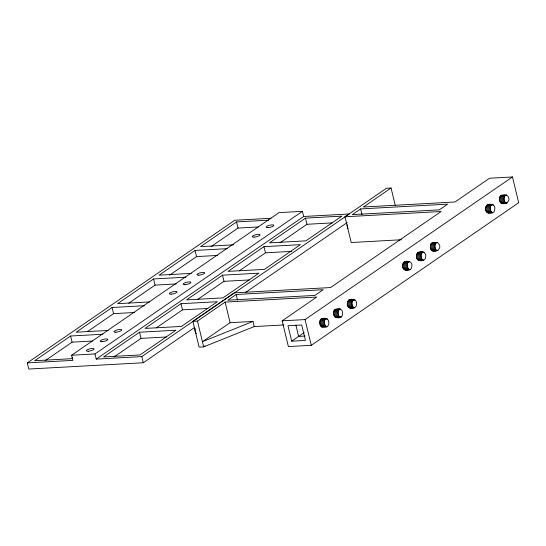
<?xml version="1.0" encoding="UTF-8"?>
<svg xmlns="http://www.w3.org/2000/svg" width="546" height="546" viewBox="0 0 546 546"><rect width="100%" height="100%" fill="white"/><g stroke="black" fill="none" stroke-linecap="round" stroke-linejoin="round"><path stroke-width="0.82" d="M319.724 322.242C319.267 317.847 326.754 316.81 328.33 320.311C330.125 325.177 327.395 328.549 321.765 326.999L320.229 325.32L319.724 322.242L324.31 321.997L324.727 320.058L326.208 318.591M333.558 312.735C333.094 308.34 340.581 307.302 342.158 310.804C343.953 315.67 341.223 319.041 335.592 317.492L334.056 315.806L333.558 312.735L338.138 312.489L338.554 310.551L340.035 309.084M347.386 303.228C347.133 297.352 358.142 298.266 356.49 304.368C356.743 310.244 345.727 309.329 347.386 303.228L351.965 302.975L352.382 301.044L353.863 299.577M402.695 265.199C402.45 259.323 413.458 260.237 411.807 266.339C412.053 272.215 401.044 271.301 402.695 265.199L407.275 264.947L407.691 263.008L409.172 261.541M416.523 255.692C416.277 249.815 427.286 250.73 425.634 256.832C425.88 262.701 414.871 261.793 416.523 255.692L421.103 255.439L421.526 253.501L423.007 252.034M430.35 246.185C430.084 242.178 434.52 242.206 437.428 242.567C445.775 249.194 429.77 256.388 430.35 246.185L434.937 245.932L435.756 243.263L437.428 242.567M485.667 208.149C485.414 202.279 496.43 203.187 494.772 209.289C495.024 215.165 484.015 214.25 485.667 208.149L490.247 207.896L490.663 205.965L492.144 204.497M499.494 198.642C499.221 194.642 503.658 194.663 506.565 195.031C514.919 201.658 498.907 208.845 499.494 198.642L504.074 198.389L504.9 195.727L506.565 195.031M337.257 316.796L336.752 317.294L341.332 317.042M405.323 269.99L406.401 269.253M503.2 202.696L502.695 203.201L507.275 202.948M194.451 327.58L143.298 362.749L28.788 369.041L27.3 362.885L234.725 220.263L271.014 218.27M102.778 334.241L70.598 336.008L34.644 360.729L71.062 358.729L72.441 357.78M144.267 305.719L112.087 307.487L76.133 332.207L108.313 330.439M185.749 277.197L153.569 278.958L117.615 303.678L149.795 301.918M227.232 248.669L195.052 250.437L159.098 275.157L191.277 273.389M268.721 220.147L236.541 221.915L200.587 246.635L233.613 244.82M45.127 360.708L72.086 342.165L92.41 341.052M87.299 331.709L113.575 313.643L134.746 312.483M128.788 303.18L155.057 285.121L176.228 283.954M169.581 275.136L196.546 256.593L217.718 255.432M211.063 246.615L238.029 228.071L258.354 226.952M27.3 362.885L72.877 360.38L71.628 355.234L279.054 212.612L302.416 211.329L303.658 216.482L96.233 359.097L94.99 353.951L302.416 211.329M139.53 332.221L103.583 356.941L139.994 354.948L175.948 330.221L139.53 332.221L141.025 338.384L114.059 356.92M181.019 303.699L145.065 328.419L181.477 326.419L217.431 301.699L181.019 303.699L182.507 309.855L156.231 327.921M222.502 275.177L186.548 299.897L222.966 297.898L258.92 273.177L222.502 275.177L223.99 281.333L197.72 299.399M263.991 246.655L228.037 271.376L264.448 269.376L300.402 244.656L263.991 246.655L265.479 252.812L239.203 270.877M305.473 218.127L269.519 242.847L305.931 240.847L341.885 216.127L305.473 218.127L306.961 224.283L279.996 242.827M283.927 324.945L254.238 326.576L203.678 346.853L199.099 347.106L192.875 321.362L234.357 292.84L330.548 287.558L441.175 211.493L344.983 216.776L351.214 242.52L401.433 239.762M344.983 216.776L386.472 188.254L391.052 188.001L395.236 205.296M96.233 359.097L141.81 356.593L349.235 213.977L303.658 216.482M192.875 321.362L197.454 321.109L225.109 302.095L316.721 297.065L282.145 320.836L288.377 346.574L311.275 345.318L518.7 202.702L512.476 176.959L489.571 178.221L455.002 201.986L363.397 207.016L391.052 188.001M236.172 294.492L227.88 300.198L314.905 295.42L323.198 289.714L236.172 294.492L237.537 300.123M360.626 208.92L352.334 214.626L439.359 209.848L447.652 204.143L360.626 208.92L361.991 214.551M245.611 292.403L347.215 222.543M252.996 321.43L230.091 322.686L202.436 341.7L252.996 321.43L254.238 326.576M205.064 345.898L203.678 346.853L197.454 321.109M282.145 320.836L305.05 319.581L512.476 176.959M291.707 341.175L305.453 340.424L301.713 324.979L287.974 325.73L291.707 341.175L304.156 332.616M488.295 212.947L488.861 212.708M419.151 260.483L421.253 260.162M350.013 308.026L352.873 307.657M322.925 326.801L321.765 326.999M500.825 195.475L505.405 195.229M500.32 195.98L504.9 195.727M499.911 196.71L504.49 196.458M499.631 197.618L504.211 197.365M499.515 199.72L504.095 199.467L505.009 202.252L506.702 203.187M499.686 200.764L504.265 200.512M500 201.713L504.579 201.467M500.429 202.505L505.009 202.252M500.955 203.078L505.535 202.825M501.528 203.392L506.108 203.146M487.564 204.75L492.738 204.538M486.998 204.982L491.577 204.736M490.26 205.023L493.318 204.859M486.493 205.487L491.072 205.235M486.083 206.217L490.663 205.965M485.803 207.125L490.383 206.873M485.687 209.227L490.267 208.975L491.182 211.759L492.874 212.694M485.858 210.271L490.438 210.019M486.165 211.22L490.752 210.974M486.602 212.012L491.182 211.759M487.121 212.585L491.707 212.333M487.701 212.906L492.28 212.653M306.961 224.283L332.371 222.891M431.681 243.018L436.261 242.765M431.176 243.516L435.756 243.263M265.479 252.812L291.728 251.372M430.774 244.246L435.353 243.994M430.487 245.154L435.073 244.901M430.371 247.256L434.95 247.004L435.865 249.795L437.564 250.723M430.541 248.307L435.121 248.055M430.855 249.256L435.435 249.003M431.285 250.041L435.865 249.795M431.811 250.614L436.39 250.361M434.316 250.696L438.131 250.484M432.391 250.935L436.971 250.682M418.42 252.286L423.594 252.075M417.854 252.525L422.433 252.272M421.887 252.518L424.174 252.395M417.349 253.023L421.928 252.771M416.939 253.754L421.526 253.501M416.659 254.661L421.239 254.416M416.543 256.763L421.123 256.511L422.038 259.302L423.737 260.23M416.714 257.814L421.294 257.562M417.028 258.763L421.608 258.511M417.458 259.548L422.038 259.302M417.983 260.121L422.563 259.876M418.564 260.442L423.143 260.189M405.951 261.793L409.766 261.589M404.026 262.032L408.606 261.78M403.521 262.53L408.101 262.285M403.112 263.261L407.691 263.008M402.832 264.175L407.412 263.923M402.716 266.271L407.296 266.018L408.21 268.809L409.903 269.738M402.887 267.322L407.466 267.069M403.201 268.27L407.78 268.018M403.63 269.062L408.21 268.809M404.156 269.635L408.736 269.383M405.896 269.751L410.476 269.506M404.729 269.949L409.309 269.697M223.99 281.333L249.399 279.941M354.456 299.618L349.283 299.829M348.71 300.061L353.296 299.815M353.508 300.02L355.037 299.938M348.205 300.566L352.791 300.314M182.507 309.855L207.91 308.463M347.802 301.296L352.382 301.044M347.522 302.204L352.102 301.952M347.399 304.306L351.979 304.054L352.9 306.838L354.593 307.773M347.57 305.351L352.156 305.098M347.884 306.299L352.463 306.053M348.321 307.091L352.9 306.838M348.839 307.664L353.419 307.412M349.42 307.985L353.999 307.732M337.571 309.295L340.629 309.125M334.882 309.575L339.462 309.323M334.377 310.073L338.957 309.821M333.975 310.804L338.554 310.551M333.695 311.711L338.274 311.459M333.572 313.814L338.151 313.561L339.073 316.346L340.765 317.281M333.743 314.858L338.322 314.605M334.056 315.806L338.636 315.561M334.486 316.598L339.073 316.346M335.012 317.171L339.592 316.919M321.628 318.844L326.801 318.632M321.055 319.082L325.634 318.83M324.324 319.117L327.375 318.953M320.55 319.581L325.129 319.328M320.147 320.311L324.727 320.058M319.86 321.219L324.447 320.966M319.744 323.321L324.324 323.068L325.239 325.853L326.938 326.788M319.915 324.365L324.495 324.112M320.229 325.32L324.809 325.068M320.659 326.105L325.239 325.853M321.185 326.679L325.764 326.426M141.025 338.384L166.428 336.984M305.091 336.07L298.621 336.425L295.871 325.041M71.628 355.234L94.99 353.951M501.392 195.243L502.566 195.598M432.255 242.779L433.422 243.141M335.456 309.336L336.049 309.377M335.592 317.492L336.186 317.533M488.158 204.791L488.738 205.105M419.014 252.327L419.594 252.648M322.222 318.884L322.795 319.205M305.05 319.581L311.275 345.318M236.541 221.915L238.029 228.071M225.109 302.095L230.091 322.686M195.052 250.437L196.546 256.593M153.569 278.958L155.057 285.121M141.81 356.593L143.298 362.749M112.087 307.487L113.575 313.643M70.598 336.008L72.086 342.165M504.074 198.389L504.095 199.467M490.247 207.896L490.267 208.975M434.937 245.932L434.95 247.004M421.103 255.439L421.123 256.511M407.275 264.947L407.296 266.018M351.965 302.975L351.979 304.054M338.138 312.489L338.151 313.561M324.31 321.997L324.324 323.068M196.458 333.667A3.986 2.191 86.9 0 1 195.181 328.385M348.068 228.521A3.986 2.191 86.9 0 1 347.16 224.795M267.984 227.614A3.986 1.058 -13.6 0 0 273.867 225.389A3.986 1.058 -13.6 0 0 268.12 225.703A3.986 1.058 -13.6 0 0 267.984 227.614M254.156 237.121A3.986 1.058 -13.6 0 0 260.039 234.896A3.986 1.058 -13.6 0 0 254.286 235.21A3.986 1.058 -13.6 0 0 254.156 237.121M185.019 284.657A3.986 1.058 -13.6 0 0 190.902 282.432A3.986 1.058 -13.6 0 0 185.149 282.753A3.986 1.058 -13.6 0 0 185.019 284.657M88.22 351.214A3.986 1.058 -13.6 0 0 94.103 348.99A3.986 1.058 -13.6 0 0 88.35 349.303A3.986 1.058 -13.6 0 0 88.22 351.214M102.047 341.707A3.986 1.058 -13.6 0 0 107.931 339.482A3.986 1.058 -13.6 0 0 102.177 339.796A3.986 1.058 -13.6 0 0 102.047 341.707M115.875 332.2A3.986 1.058 -13.6 0 0 121.758 329.975A3.986 1.058 -13.6 0 0 116.005 330.289A3.986 1.058 -13.6 0 0 115.875 332.2M198.846 275.15A3.986 1.058 -13.6 0 0 204.73 272.925A3.986 1.058 -13.6 0 0 198.976 273.239A3.986 1.058 -13.6 0 0 198.846 275.15M171.185 294.171A3.986 1.058 -13.6 0 0 177.068 291.939A3.986 1.058 -13.6 0 0 171.321 292.26A3.986 1.058 -13.6 0 0 171.185 294.171"/></g></svg>
